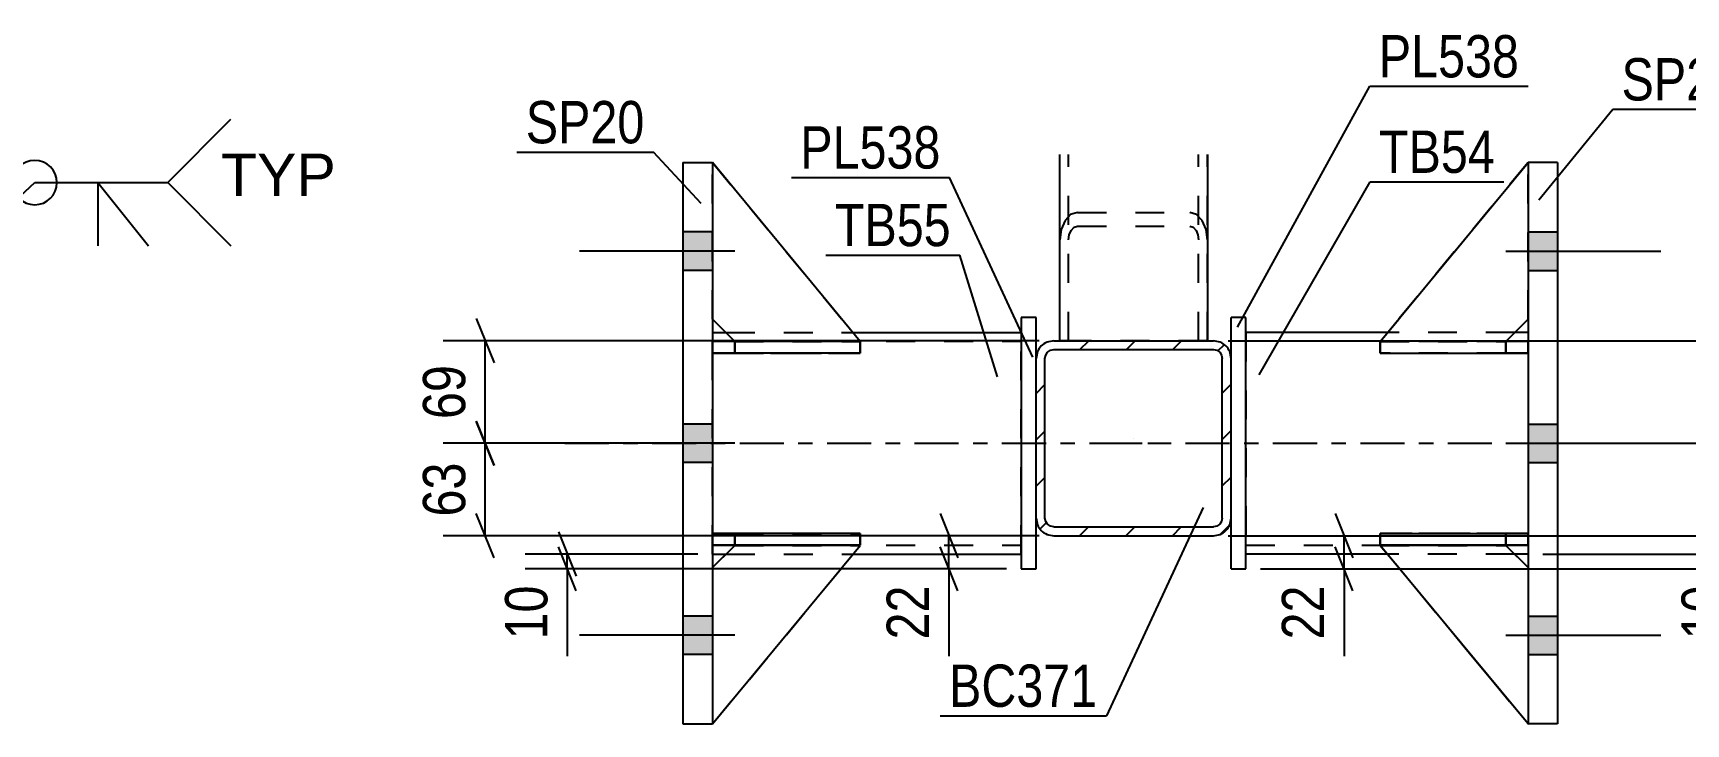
# Model space of a CAD drawing. Header units: millimetres. Extents: x 0 to 841, y 0 to 594.
# Drawn here: x 130 to 241.9, y 142.7 to 189.4 of the extents above; entities that cross this region are included whole.
import ezdxf

# ---------------------------------------------------------------- set-up
doc = ezdxf.new("R2010")
doc.units = ezdxf.units.MM
doc.linetypes.add('DXK_LINE_DOT2', pattern=[3.9198, 1.9599, -1.9599])
doc.linetypes.add('DXK_LINE_DOT3', pattern=[5.9187, 2.979, -0.9799, 0.9799, -0.9799])
doc.styles.add('Arial', font='ARIAL.TTF', dxfattribs={"height": 0.2})
doc.styles.add('Arial Narrow', font='ARIALN.TTF', dxfattribs={"height": 0.2})

# ---------------------------------------------------------------- blocks, each defined once
blk = doc.blocks.new('Part-814521729-6793 - 6751')
at = {"color": 7, "linetype": 'DXK_LINE_DOT2'}
for p, q in [((177.47, 154.77), (175.97, 153.27)), ((175.97, 142.68), (185.97, 154.77)), ((175.97, 153.27), (177.47, 154.77)), ((175.97, 142.68), (185.97, 154.77)), ((185.97, 154.77), (177.47, 154.77)), ((177.47, 154.77), (177.47, 154.77)), ((177.47, 154.77), (185.97, 154.77)), ((185.97, 154.77), (185.97, 154.77)), ((175.97, 153.27), (175.97, 142.68))]:
    blk.add_line(p, q, dxfattribs=at)
blk = doc.blocks.new('Part-814521729-6773 - 6751')
at = {"color": 2, "linetype": 'Continuous'}
for p, q in [((199.47, 168.62), (199.47, 181.23)), ((209.47, 181.23), (209.47, 168.62))]:
    blk.add_line(p, q, dxfattribs=at)
at = {"color": 7, "linetype": 'DXK_LINE_DOT2'}
for p, q in [((200.07, 168.62), (200.07, 181.23)), ((208.87, 168.62), (208.87, 181.23)), ((209.47, 168.62), (199.47, 168.62))]:
    blk.add_line(p, q, dxfattribs=at)
blk = doc.blocks.new('Part-814521729-6757 - 6751')
at = {"color": 2, "linetype": 'Continuous'}
for p, q in [((221.68, 169.18), (212.07, 169.18)), ((231.17, 169.18), (230.28, 169.18)), ((221.66, 154.18), (212.07, 154.18)), ((231.17, 154.18), (230.27, 154.18))]:
    blk.add_line(p, q, dxfattribs=at)
at = {"color": 7, "linetype": 'DXK_LINE_DOT2'}
for p, q in [((212.07, 169.18), (212.07, 169.18)), ((212.07, 169.18), (212.07, 154.18)), ((212.07, 154.18), (212.07, 169.18)), ((230.28, 169.18), (221.68, 169.18)), ((231.17, 169.18), (231.17, 154.18)), ((212.07, 168.58), (212.07, 168.58)), ((231.17, 168.58), (212.07, 168.58)), ((212.07, 154.78), (212.07, 154.78)), ((212.07, 154.78), (231.17, 154.78)), ((212.07, 154.18), (212.07, 154.18)), ((230.27, 154.18), (221.66, 154.18))]:
    blk.add_line(p, q, dxfattribs=at)
at = {"color": 7, "linetype": 'DXK_LINE_DOT3'}
blk.add_line((202.07, 161.68), (241.17, 161.68), dxfattribs=at)
blk = doc.blocks.new('Part-814521729-6782 - 6751')
at = {"color": 2, "linetype": 'Continuous'}
for p, q in [((177.47, 154.77), (175.97, 153.27)), ((175.97, 142.68), (185.97, 154.77)), ((185.97, 154.77), (177.47, 154.77)), ((177.47, 154.77), (177.47, 154.77)), ((185.97, 154.77), (185.97, 154.77))]:
    blk.add_line(p, q, dxfattribs=at)
at = {"color": 7, "linetype": 'DXK_LINE_DOT2'}
for p, q in [((175.97, 153.27), (177.47, 154.77)), ((175.97, 142.68), (185.97, 154.77)), ((177.47, 154.77), (185.97, 154.77)), ((175.97, 153.27), (175.97, 142.68))]:
    blk.add_line(p, q, dxfattribs=at)
blk = doc.blocks.new('Part-814521729-6774 - 6751')
at = {"color": 7, "linetype": 'DXK_LINE_DOT2'}
for p, q in [((199.47, 168.62), (199.47, 181.23)), ((200.07, 168.62), (200.07, 181.23)), ((208.87, 168.62), (208.87, 181.23)), ((209.47, 168.62), (209.47, 181.23)), ((200.21, 177.16), (199.83, 176.75)), ((200.67, 177.3), (200.21, 177.16)), ((200.67, 177.3), (208.27, 177.3)), ((208.73, 177.16), (208.27, 177.3)), ((209.12, 176.75), (208.73, 177.16)), ((199.57, 176.15), (199.47, 175.44)), ((199.83, 176.75), (199.57, 176.15)), ((200.07, 175.44), (200.12, 175.79)), ((200.12, 175.79), (200.25, 176.09)), ((200.25, 176.09), (200.44, 176.3)), ((200.44, 176.3), (200.67, 176.37)), ((200.67, 176.37), (208.27, 176.37)), ((208.27, 176.37), (208.5, 176.3)), ((208.5, 176.3), (208.7, 176.09)), ((208.7, 176.09), (208.83, 175.79)), ((208.83, 175.79), (208.87, 175.44)), ((209.38, 176.15), (209.12, 176.75)), ((209.47, 175.44), (209.38, 176.15)), ((200.44, 168.62), (199.47, 168.62)), ((209.47, 168.62), (200.44, 168.62))]:
    blk.add_line(p, q, dxfattribs=at)
blk = doc.blocks.new('Part-814521729-6766 - 6751')
at = {"linetype": 'Continuous'}
h = blk.add_hatch(dxfattribs=at)
h.set_pattern_fill('', scale=0.7, style=0, pattern_type=0)
h.set_pattern_definition([(45, (210.3334, 155.5135), (-1.57154, 1.57154), [])])
h.paths.add_polyline_path([(209.87, 155.42), (210.33, 155.51), (210.72, 155.77), (210.98, 156.16), (211.07, 156.62), (211.07, 167.42), (210.98, 167.88), (210.72, 168.27), (210.33, 168.53), (209.87, 168.62), (199.07, 168.62), (198.61, 168.53), (198.23, 168.27), (197.97, 167.88), (197.87, 167.42), (197.87, 156.62), (197.97, 156.16), (198.23, 155.77), (198.61, 155.51), (199.07, 155.42)])
h.paths.add_polyline_path([(199.07, 156.02), (198.84, 156.07), (198.65, 156.2), (198.52, 156.39), (198.47, 156.62), (198.47, 167.42), (198.52, 167.65), (198.65, 167.85), (198.84, 167.98), (199.07, 168.02), (209.87, 168.02), (210.1, 167.98), (210.3, 167.85), (210.43, 167.65), (210.47, 167.42), (210.47, 156.62), (210.43, 156.39), (210.3, 156.2), (210.1, 156.07), (209.87, 156.02)])
at = {"color": 2, "linetype": 'Continuous'}
for p, q in [((197.97, 167.88), (197.87, 167.42)), ((198.52, 167.65), (198.65, 167.85)), ((199.07, 168.62), (198.61, 168.53)), ((198.65, 167.85), (198.84, 167.98)), ((198.84, 167.98), (199.07, 168.02)), ((199.07, 168.62), (209.87, 168.62)), ((199.07, 168.02), (209.87, 168.02)), ((210.33, 168.53), (209.87, 168.62)), ((209.87, 168.02), (210.1, 167.98)), ((210.1, 167.98), (210.3, 167.85)), ((210.3, 167.85), (210.43, 167.65)), ((211.07, 167.42), (210.98, 167.88)), ((197.87, 156.62), (197.87, 167.42)), ((198.47, 167.42), (198.52, 167.65)), ((198.47, 156.62), (198.47, 167.42)), ((210.43, 167.65), (210.47, 167.42)), ((210.47, 156.62), (210.47, 167.42)), ((211.07, 156.62), (211.07, 167.42)), ((197.87, 156.62), (197.97, 156.16)), ((198.52, 156.39), (198.47, 156.62)), ((198.65, 156.2), (198.52, 156.39)), ((198.84, 156.07), (198.65, 156.2)), ((199.07, 156.02), (198.84, 156.07)), ((199.07, 156.02), (209.87, 156.02)), ((210.1, 156.07), (209.87, 156.02)), ((210.3, 156.2), (210.1, 156.07)), ((210.43, 156.39), (210.3, 156.2)), ((210.47, 156.62), (210.43, 156.39)), ((210.98, 156.16), (211.07, 156.62)), ((198.61, 155.51), (199.07, 155.42)), ((199.07, 155.42), (209.87, 155.42)), ((209.87, 155.42), (210.33, 155.51))]:
    blk.add_line(p, q, dxfattribs=at)
at = {"color": 7, "linetype": 'DXK_LINE_DOT3'}
blk.add_line((204.47, 162.02), (204.47, 162.02), dxfattribs=at)
at = {"color": 2, "linetype": 'Continuous'}
for centre, start, end in [((199.07, 167.42), 112.5, 157.5), ((209.87, 167.42), 22.5, 67.5), ((199.07, 156.62), 202.5, 247.5), ((209.87, 156.62), 292.5, 337.5)]:
    blk.add_arc(centre, 1.2, start, end, dxfattribs=at)
blk = doc.blocks.new('Part-814521729-6783 - 6751')
at = {"color": 2, "linetype": 'Continuous'}
for p, q in [((221.18, 168.58), (221.17, 168.58)), ((221.17, 168.58), (221.17, 167.78)), ((231.17, 168.58), (222.42, 168.58)), ((231.17, 168.58), (231.17, 168.58)), ((231.17, 168.58), (231.17, 167.78)), ((221.17, 167.78), (231.17, 167.78))]:
    blk.add_line(p, q, dxfattribs=at)
at = {"color": 7, "linetype": 'DXK_LINE_DOT2'}
for p, q in [((222.42, 168.58), (221.18, 168.58)), ((229.67, 168.58), (221.18, 168.58)), ((229.67, 168.58), (231.17, 168.58)), ((229.67, 168.58), (229.67, 167.78)), ((231.17, 168.58), (231.17, 168.58)), ((221.17, 167.78), (229.67, 167.78)), ((229.67, 167.78), (231.17, 167.78))]:
    blk.add_line(p, q, dxfattribs=at)
blk = doc.blocks.new('Part-814521729-6784 - 6751')
at = {"color": 2, "linetype": 'Continuous'}
for p, q in [((221.17, 155.58), (231.17, 155.58)), ((221.17, 155.58), (221.17, 154.78)), ((231.17, 155.58), (231.17, 155.58)), ((231.17, 154.78), (231.17, 155.58)), ((231.17, 154.78), (221.17, 154.78))]:
    blk.add_line(p, q, dxfattribs=at)
at = {"color": 7, "linetype": 'DXK_LINE_DOT2'}
for p, q in [((229.67, 155.58), (221.17, 155.58)), ((231.17, 155.58), (229.67, 155.58)), ((229.67, 155.58), (229.67, 154.78)), ((231.17, 155.58), (231.17, 155.58)), ((221.17, 154.78), (229.67, 154.78)), ((229.67, 154.78), (231.17, 154.78))]:
    blk.add_line(p, q, dxfattribs=at)
blk = doc.blocks.new('Part-814521729-6849 - 6751')
at = {"color": 2, "linetype": 'Continuous'}
for p, q in [((211.07, 167.42), (211.07, 170.18)), ((212.07, 170.18), (211.07, 170.18)), ((212.07, 153.18), (212.07, 170.18)), ((211.07, 153.18), (211.07, 156.62)), ((211.07, 153.18), (212.07, 153.18))]:
    blk.add_line(p, q, dxfattribs=at)
at = {"color": 7, "linetype": 'DXK_LINE_DOT2'}
for p, q in [((211.07, 153.18), (211.07, 170.18)), ((212.07, 153.18), (212.07, 170.18)), ((211.07, 156.62), (211.07, 167.42))]:
    blk.add_line(p, q, dxfattribs=at)
blk = doc.blocks.new('Part-814521729-6785 - 6751')
at = {"color": 7, "linetype": 'DXK_LINE_DOT2'}
for p, q in [((221.17, 167.78), (221.17, 168.58)), ((221.17, 168.58), (229.67, 168.58)), ((231.17, 168.58), (221.17, 168.58)), ((229.67, 167.78), (229.67, 168.58)), ((229.67, 168.58), (231.17, 168.58)), ((231.17, 167.78), (231.17, 168.58)), ((231.17, 167.78), (231.17, 168.58)), ((231.17, 168.58), (231.17, 168.58)), ((229.67, 167.78), (221.17, 167.78)), ((221.17, 167.78), (231.17, 167.78)), ((231.17, 167.78), (229.67, 167.78)), ((231.17, 167.78), (231.17, 167.78))]:
    blk.add_line(p, q, dxfattribs=at)
blk = doc.blocks.new('Part-814521729-6786 - 6751')
at = {"color": 7, "linetype": 'DXK_LINE_DOT2'}
for p, q in [((221.17, 154.78), (221.17, 155.58)), ((221.17, 155.58), (229.67, 155.58)), ((231.17, 155.58), (221.17, 155.58)), ((229.67, 154.78), (229.67, 155.58)), ((229.67, 155.58), (231.17, 155.58)), ((231.17, 154.78), (231.17, 155.58)), ((231.17, 154.78), (231.17, 155.58)), ((231.17, 155.58), (231.17, 155.58)), ((229.67, 154.78), (221.17, 154.78)), ((221.17, 154.78), (231.17, 154.78)), ((231.17, 154.78), (229.67, 154.78)), ((231.17, 154.78), (231.17, 154.78))]:
    blk.add_line(p, q, dxfattribs=at)
blk = doc.blocks.new('Part-814521729-6787 - 6751')
at = {"color": 7, "linetype": 'DXK_LINE_DOT2'}
for p, q in [((231.17, 180.68), (221.17, 168.57)), ((221.17, 168.57), (231.17, 180.68)), ((231.17, 170.07), (231.17, 180.68)), ((229.67, 168.57), (231.17, 170.07)), ((229.67, 168.57), (231.17, 170.07)), ((221.17, 168.57), (229.67, 168.57)), ((221.17, 168.57), (221.17, 168.57)), ((229.67, 168.57), (221.17, 168.57)), ((229.67, 168.57), (229.67, 168.57))]:
    blk.add_line(p, q, dxfattribs=at)
blk = doc.blocks.new('Part-814521729-6788 - 6751')
at = {"color": 2, "linetype": 'Continuous'}
for p, q in [((175.97, 154.78), (175.97, 155.58)), ((185.97, 155.58), (175.97, 155.58)), ((185.97, 154.78), (185.97, 155.58)), ((185.97, 154.78), (175.97, 154.78)), ((175.97, 154.78), (175.97, 154.78))]:
    blk.add_line(p, q, dxfattribs=at)
at = {"color": 7, "linetype": 'DXK_LINE_DOT2'}
for p, q in [((177.47, 155.58), (175.97, 155.58)), ((177.47, 154.78), (177.47, 155.58)), ((185.97, 155.58), (177.47, 155.58)), ((175.97, 154.78), (177.47, 154.78)), ((177.47, 154.78), (185.97, 154.78))]:
    blk.add_line(p, q, dxfattribs=at)
blk = doc.blocks.new('Part-814521729-6789 - 6751')
at = {"color": 7, "linetype": 'DXK_LINE_DOT2'}
for p, q in [((175.97, 168.58), (177.47, 168.58)), ((185.74, 168.58), (175.97, 168.58)), ((175.97, 168.58), (175.97, 168.58)), ((175.97, 168.58), (175.97, 167.78)), ((175.97, 168.58), (175.97, 167.78)), ((177.47, 168.58), (185.97, 168.58)), ((177.47, 168.58), (177.47, 167.78)), ((185.97, 168.58), (185.97, 167.78)), ((177.47, 167.78), (175.97, 167.78)), ((175.97, 167.78), (185.97, 167.78)), ((175.97, 167.78), (175.97, 167.78)), ((185.97, 167.78), (177.47, 167.78))]:
    blk.add_line(p, q, dxfattribs=at)
blk = doc.blocks.new('Part-814521729-6790 - 6751')
at = {"color": 7, "linetype": 'DXK_LINE_DOT2'}
for p, q in [((175.97, 155.58), (177.47, 155.58)), ((185.97, 155.58), (175.97, 155.58)), ((175.97, 155.58), (175.97, 155.58)), ((175.97, 155.58), (175.97, 154.78)), ((175.97, 155.58), (175.97, 154.78)), ((177.47, 155.58), (185.97, 155.58)), ((177.47, 155.58), (177.47, 154.78)), ((185.97, 155.58), (185.97, 154.78)), ((177.47, 154.78), (175.97, 154.78)), ((175.97, 154.78), (185.97, 154.78)), ((175.97, 154.78), (175.97, 154.78)), ((185.97, 154.78), (177.47, 154.78))]:
    blk.add_line(p, q, dxfattribs=at)
blk = doc.blocks.new('Part-814521729-6791 - 6751')
at = {"color": 7, "linetype": 'DXK_LINE_DOT2'}
for p, q in [((175.97, 170.07), (175.97, 180.68)), ((175.97, 180.68), (185.97, 168.57)), ((175.97, 180.68), (185.97, 168.57)), ((177.47, 168.57), (175.97, 170.07)), ((177.47, 168.57), (175.97, 170.07)), ((185.97, 168.57), (177.47, 168.57)), ((177.47, 168.57), (177.47, 168.57)), ((177.47, 168.57), (185.97, 168.57)), ((185.97, 168.57), (185.97, 168.57))]:
    blk.add_line(p, q, dxfattribs=at)
blk = doc.blocks.new('Part-814521729-6792 - 6751')
at = {"color": 2, "linetype": 'Continuous'}
for p, q in [((175.97, 180.68), (175.97, 180.68)), ((185.97, 168.57), (175.97, 180.68)), ((177.46, 168.58), (175.97, 170.07)), ((184.73, 168.57), (185.97, 168.57)), ((185.97, 168.57), (185.97, 168.57))]:
    blk.add_line(p, q, dxfattribs=at)
at = {"color": 7, "linetype": 'DXK_LINE_DOT2'}
for p, q in [((175.97, 180.68), (185.97, 168.57)), ((175.97, 180.68), (175.97, 180.68)), ((175.97, 170.07), (175.97, 180.68)), ((177.47, 168.57), (175.97, 170.07)), ((177.47, 168.57), (177.46, 168.58)), ((185.97, 168.57), (177.47, 168.57)), ((177.47, 168.57), (177.47, 168.57)), ((177.47, 168.57), (184.73, 168.57))]:
    blk.add_line(p, q, dxfattribs=at)
blk = doc.blocks.new('Part-814521729-6801 - 6751')
at = {"color": 2, "linetype": 'Continuous'}
for p, q in [((173.97, 180.68), (175.97, 180.68)), ((173.97, 180.68), (173.97, 142.68)), ((175.97, 180.68), (175.97, 142.68)), ((173.97, 142.68), (175.97, 142.68))]:
    blk.add_line(p, q, dxfattribs=at)
blk = doc.blocks.new('Part-814521729-6806 - 6751')
at = {"color": 2, "linetype": 'Continuous'}
for p, q in [((233.17, 180.68), (231.17, 180.68)), ((231.17, 180.68), (231.17, 142.68)), ((233.17, 180.68), (233.17, 142.68)), ((233.17, 142.68), (231.17, 142.68))]:
    blk.add_line(p, q, dxfattribs=at)
blk = doc.blocks.new('Part-814521729-6807 - 6751')
at = {"color": 2, "linetype": 'Continuous'}
for p, q in [((175.97, 167.78), (175.97, 168.58)), ((175.97, 168.58), (184.73, 168.58)), ((185.97, 167.78), (185.97, 168.58)), ((185.97, 168.58), (185.97, 168.58)), ((185.97, 167.78), (175.97, 167.78)), ((175.97, 167.78), (175.97, 167.78))]:
    blk.add_line(p, q, dxfattribs=at)
at = {"color": 7, "linetype": 'DXK_LINE_DOT2'}
for p, q in [((177.47, 168.58), (175.97, 168.58)), ((177.47, 167.78), (177.47, 168.58)), ((177.47, 168.58), (185.97, 168.58)), ((175.97, 167.78), (177.47, 167.78)), ((177.47, 167.78), (185.97, 167.78))]:
    blk.add_line(p, q, dxfattribs=at)
blk = doc.blocks.new('Part-814521729-6832 - 6751')
at = {"color": 2, "linetype": 'Continuous'}
for p, q in [((221.17, 168.57), (231.17, 180.68)), ((231.17, 180.68), (231.17, 180.68)), ((229.68, 168.58), (231.17, 170.07)), ((222.42, 168.57), (221.17, 168.57)), ((221.17, 168.57), (221.17, 168.57))]:
    blk.add_line(p, q, dxfattribs=at)
at = {"color": 7, "linetype": 'DXK_LINE_DOT2'}
for p, q in [((231.17, 180.68), (221.17, 168.57)), ((231.17, 180.68), (231.17, 180.68)), ((231.17, 170.07), (231.17, 180.68)), ((229.67, 168.57), (231.17, 170.07)), ((229.67, 168.57), (221.17, 168.57)), ((229.67, 168.57), (222.42, 168.57)), ((229.67, 168.57), (229.68, 168.58)), ((229.67, 168.57), (229.67, 168.57))]:
    blk.add_line(p, q, dxfattribs=at)
blk = doc.blocks.new('Part-814521729-6833 - 6751')
at = {"color": 7, "linetype": 'DXK_LINE_DOT2'}
for p, q in [((221.17, 154.77), (229.67, 154.77)), ((231.17, 142.68), (221.17, 154.77)), ((221.17, 154.77), (221.17, 154.77)), ((229.67, 154.77), (221.17, 154.77)), ((221.17, 154.77), (231.17, 142.68)), ((229.67, 154.77), (231.17, 153.27)), ((229.67, 154.77), (229.67, 154.77)), ((231.17, 153.27), (229.67, 154.77)), ((231.17, 153.27), (231.17, 142.68))]:
    blk.add_line(p, q, dxfattribs=at)
blk = doc.blocks.new('Part-814521729-6834 - 6751')
at = {"color": 2, "linetype": 'Continuous'}
for p, q in [((221.17, 154.77), (221.17, 154.77)), ((229.67, 154.77), (221.17, 154.77)), ((231.17, 142.68), (221.17, 154.77)), ((229.67, 154.77), (229.67, 154.77)), ((229.67, 154.77), (231.17, 153.27))]:
    blk.add_line(p, q, dxfattribs=at)
at = {"color": 7, "linetype": 'DXK_LINE_DOT2'}
for p, q in [((221.17, 154.77), (229.67, 154.77)), ((231.17, 142.68), (221.17, 154.77)), ((229.67, 154.77), (231.17, 153.27)), ((231.17, 153.27), (231.17, 142.68))]:
    blk.add_line(p, q, dxfattribs=at)
blk = doc.blocks.new('Part-814521729-6839 - 6751')
at = {"color": 2, "linetype": 'Continuous'}
for p, q in [((175.97, 169.18), (176.87, 169.18)), ((185.47, 169.18), (196.87, 169.18)), ((175.97, 154.18), (176.88, 154.18)), ((185.49, 154.18), (196.87, 154.18))]:
    blk.add_line(p, q, dxfattribs=at)
at = {"color": 7, "linetype": 'DXK_LINE_DOT2'}
for p, q in [((175.97, 154.18), (175.97, 169.18)), ((176.87, 169.18), (185.47, 169.18)), ((196.87, 154.18), (196.87, 169.18)), ((175.97, 168.58), (196.87, 168.58)), ((175.97, 154.78), (196.87, 154.78)), ((176.88, 154.18), (185.49, 154.18))]:
    blk.add_line(p, q, dxfattribs=at)
at = {"color": 7, "linetype": 'DXK_LINE_DOT3'}
blk.add_line((165.97, 161.68), (206.87, 161.68), dxfattribs=at)
blk = doc.blocks.new('Part-814521729-6844 - 6751')
at = {"color": 2, "linetype": 'Continuous'}
for p, q in [((197.87, 170.18), (196.87, 170.18)), ((196.87, 170.18), (196.87, 153.18)), ((197.87, 167.42), (197.87, 170.18)), ((197.87, 153.18), (197.87, 156.62)), ((196.87, 153.18), (197.87, 153.18))]:
    blk.add_line(p, q, dxfattribs=at)
at = {"color": 7, "linetype": 'DXK_LINE_DOT2'}
blk.add_line((197.87, 156.62), (197.87, 167.42), dxfattribs=at)
blk = doc.blocks.new('Bolt-814521729-6887 - 6751')
at = {"linetype": 'Continuous'}
for points in [[(175.97, 173.38), (175.97, 175.98), (173.97, 175.98), (173.97, 173.38)], [(175.97, 173.38), (175.97, 175.98), (173.97, 175.98), (173.97, 173.38)], [(175.97, 173.38), (175.97, 175.98), (173.97, 175.98), (173.97, 173.38)], [(175.97, 160.38), (175.97, 162.98), (173.97, 162.98), (173.97, 160.38)], [(175.97, 160.38), (175.97, 162.98), (173.97, 162.98), (173.97, 160.38)], [(175.97, 147.38), (175.97, 149.98), (173.97, 149.98), (173.97, 147.38)], [(175.97, 147.38), (175.97, 149.98), (173.97, 149.98), (173.97, 147.38)], [(175.97, 147.38), (175.97, 149.98), (173.97, 149.98), (173.97, 147.38)]]:
    blk.add_hatch(color=1, dxfattribs=at).paths.add_polyline_path(points)
at = {"color": 1, "linetype": 'Continuous'}
for p, q in [((175.97, 175.98), (173.97, 175.98)), ((175.97, 175.98), (173.97, 175.98)), ((175.97, 175.98), (173.97, 175.98)), ((177.47, 174.68), (166.97, 174.68)), ((177.47, 174.68), (166.97, 174.68)), ((177.47, 174.68), (166.97, 174.68)), ((175.97, 173.38), (173.97, 173.38)), ((175.97, 173.38), (173.97, 173.38)), ((175.97, 173.38), (173.97, 173.38)), ((175.97, 162.98), (173.97, 162.98)), ((175.97, 162.98), (173.97, 162.98)), ((177.47, 161.68), (166.97, 161.68)), ((177.47, 161.68), (166.97, 161.68)), ((175.97, 160.38), (173.97, 160.38)), ((175.97, 160.38), (173.97, 160.38)), ((175.97, 149.98), (173.97, 149.98)), ((175.97, 149.98), (173.97, 149.98)), ((175.97, 149.98), (173.97, 149.98)), ((177.47, 148.68), (166.97, 148.68)), ((177.47, 148.68), (166.97, 148.68)), ((177.47, 148.68), (166.97, 148.68)), ((175.97, 147.38), (173.97, 147.38)), ((175.97, 147.38), (173.97, 147.38)), ((175.97, 147.38), (173.97, 147.38))]:
    blk.add_line(p, q, dxfattribs=at)
blk = doc.blocks.new('Bolt-814521729-6888 - 6751')
at = {"linetype": 'Continuous'}
for points in [[(233.17, 173.38), (233.17, 175.98), (231.17, 175.98), (231.17, 173.38)], [(233.17, 173.38), (233.17, 175.98), (231.17, 175.98), (231.17, 173.38)], [(233.17, 173.38), (233.17, 175.98), (231.17, 175.98), (231.17, 173.38)], [(233.17, 160.38), (233.17, 162.98), (231.17, 162.98), (231.17, 160.38)], [(233.17, 160.38), (233.17, 162.98), (231.17, 162.98), (231.17, 160.38)], [(233.17, 147.38), (233.17, 149.98), (231.17, 149.98), (231.17, 147.38)], [(233.17, 147.38), (233.17, 149.98), (231.17, 149.98), (231.17, 147.38)], [(233.17, 147.38), (233.17, 149.98), (231.17, 149.98), (231.17, 147.38)]]:
    blk.add_hatch(color=1, dxfattribs=at).paths.add_polyline_path(points)
at = {"color": 1, "linetype": 'Continuous'}
for p, q in [((231.17, 175.98), (233.17, 175.98)), ((231.17, 175.98), (233.17, 175.98)), ((231.17, 175.98), (233.17, 175.98)), ((229.67, 174.68), (240.17, 174.68)), ((229.67, 174.68), (240.17, 174.68)), ((229.67, 174.68), (240.17, 174.68)), ((231.17, 173.38), (233.17, 173.38)), ((231.17, 173.38), (233.17, 173.38)), ((231.17, 173.38), (233.17, 173.38)), ((231.17, 162.98), (233.17, 162.98)), ((231.17, 162.98), (233.17, 162.98)), ((229.67, 161.68), (240.17, 161.68)), ((229.67, 161.68), (240.17, 161.68)), ((231.17, 160.38), (233.17, 160.38)), ((231.17, 160.38), (233.17, 160.38)), ((231.17, 149.98), (233.17, 149.98)), ((231.17, 149.98), (233.17, 149.98)), ((231.17, 149.98), (233.17, 149.98)), ((229.67, 148.68), (240.17, 148.68)), ((229.67, 148.68), (240.17, 148.68)), ((229.67, 148.68), (240.17, 148.68)), ((231.17, 147.38), (233.17, 147.38)), ((231.17, 147.38), (233.17, 147.38)), ((231.17, 147.38), (233.17, 147.38))]:
    blk.add_line(p, q, dxfattribs=at)
blk = doc.blocks.new('StraightDimension-814521729-7002 - 6751')
at = {"color": 7, "linetype": 'Continuous'}
for p, q in [((245.17, 155.68), (246.37, 152.68)), ((246.37, 151.68), (245.17, 154.68)), ((232.17, 154.18), (248.17, 154.18)), ((245.77, 153.18), (245.77, 154.18)), ((213.07, 153.18), (248.17, 153.18)), ((245.77, 153.18), (245.77, 147.28)), ((245.77, 153.18), (245.77, 147.28))]:
    blk.add_line(p, q, dxfattribs=at)
at = {"color": 0}
blk.add_wipeout([(245.02, 152.66), (240.82, 152.66), (240.82, 147.8), (245.02, 147.8)], dxfattribs=at)
at = {"color": 3, "style": 'Arial Narrow'}
blk.add_text('10', height=2.863, rotation=90.0002, dxfattribs=at).set_placement((244.42, 148.4))
blk = doc.blocks.new('StraightDimension-814521729-6938 - 6751')
at = {"color": 7, "linetype": 'Continuous'}
for p, q in [((159.98, 170.12), (161.18, 167.12)), ((198.07, 168.62), (157.73, 168.62)), ((160.58, 161.68), (160.58, 168.62)), ((161.18, 160.18), (159.98, 163.18)), ((168.08, 161.68), (157.73, 161.68))]:
    blk.add_line(p, q, dxfattribs=at)
at = {"color": 0}
blk.add_wipeout([(159.83, 167.58), (155.63, 167.58), (155.63, 162.72), (159.83, 162.72)], dxfattribs=at)
at = {"color": 3, "style": 'Arial Narrow'}
blk.add_text('69', height=2.863, rotation=90.0002, dxfattribs=at).set_placement((159.23, 163.32))
blk = doc.blocks.new('StraightDimension-814521729-6991 - 6751')
at = {"color": 7, "linetype": 'Continuous'}
for p, q in [((218.12, 156.92), (219.32, 153.92)), ((210.87, 155.42), (221.12, 155.42)), ((219.32, 151.68), (218.12, 154.68)), ((218.72, 153.18), (218.72, 155.42)), ((213.07, 153.18), (221.12, 153.18)), ((218.72, 153.18), (218.72, 147.28)), ((218.72, 153.18), (218.72, 147.28))]:
    blk.add_line(p, q, dxfattribs=at)
at = {"color": 0}
blk.add_wipeout([(217.97, 152.66), (213.77, 152.66), (213.77, 147.8), (217.97, 147.8)], dxfattribs=at)
at = {"color": 3, "style": 'Arial Narrow'}
blk.add_text('22', height=2.863, rotation=90.0002, dxfattribs=at).set_placement((217.37, 148.4))
blk = doc.blocks.new('StraightDimension-814521729-6980 - 6751')
at = {"color": 7, "linetype": 'Continuous'}
for p, q in [((191.37, 156.92), (192.57, 153.92)), ((198.07, 155.42), (189.12, 155.42)), ((192.57, 151.68), (191.37, 154.68)), ((191.97, 153.18), (191.97, 155.42)), ((195.87, 153.18), (189.12, 153.18)), ((191.97, 153.18), (191.97, 147.28)), ((191.97, 153.18), (191.97, 147.28))]:
    blk.add_line(p, q, dxfattribs=at)
at = {"color": 0}
blk.add_wipeout([(191.22, 152.66), (187.02, 152.66), (187.02, 147.8), (191.22, 147.8)], dxfattribs=at)
at = {"color": 3, "style": 'Arial Narrow'}
blk.add_text('22', height=2.863, rotation=90.0002, dxfattribs=at).set_placement((190.62, 148.4))
blk = doc.blocks.new('StraightDimension-814521729-6969 - 6751')
at = {"color": 7, "linetype": 'Continuous'}
for p, q in [((253.37, 170.12), (254.57, 167.12)), ((210.87, 168.62), (256.37, 168.62)), ((253.97, 161.68), (253.97, 168.62)), ((254.57, 160.18), (253.37, 163.18)), ((239.71, 161.68), (256.37, 161.68))]:
    blk.add_line(p, q, dxfattribs=at)
at = {"color": 0}
blk.add_wipeout([(253.22, 167.58), (249.02, 167.58), (249.02, 162.72), (253.22, 162.72)], dxfattribs=at)
at = {"color": 3, "style": 'Arial Narrow'}
blk.add_text('69', height=2.863, rotation=90.0002, dxfattribs=at).set_placement((252.62, 163.32))
blk = doc.blocks.new('StraightDimension-814521729-7013 - 6751')
at = {"color": 7, "linetype": 'Continuous'}
for p, q in [((165.54, 155.68), (166.74, 152.68)), ((166.74, 151.68), (165.54, 154.68)), ((174.97, 154.18), (163.29, 154.18)), ((166.14, 153.18), (166.14, 154.18)), ((195.87, 153.18), (163.29, 153.18)), ((166.14, 153.18), (166.14, 147.28)), ((166.14, 153.18), (166.14, 147.28))]:
    blk.add_line(p, q, dxfattribs=at)
at = {"color": 0}
blk.add_wipeout([(165.39, 152.66), (161.19, 152.66), (161.19, 147.8), (165.39, 147.8)], dxfattribs=at)
at = {"color": 3, "style": 'Arial Narrow'}
blk.add_text('10', height=2.863, rotation=90.0002, dxfattribs=at).set_placement((164.79, 148.4))
blk = doc.blocks.new('StraightDimension-814521729-6949 - 6751')
at = {"color": 7, "linetype": 'Continuous'}
for p, q in [((159.98, 163.18), (161.18, 160.18)), ((168.08, 161.68), (157.73, 161.68)), ((160.58, 155.42), (160.58, 161.68)), ((161.18, 153.92), (159.98, 156.92)), ((198.07, 155.42), (157.73, 155.42))]:
    blk.add_line(p, q, dxfattribs=at)
at = {"color": 0}
blk.add_wipeout([(159.83, 160.98), (155.63, 160.98), (155.63, 156.12), (159.83, 156.12)], dxfattribs=at)
at = {"color": 3, "style": 'Arial Narrow'}
blk.add_text('63', height=2.863, rotation=90.0002, dxfattribs=at).set_placement((159.23, 156.72))
blk = doc.blocks.new('StraightDimension-814521729-6959 - 6751')
at = {"color": 7, "linetype": 'Continuous'}
for p, q in [((253.37, 163.18), (254.57, 160.18)), ((239.71, 161.68), (256.37, 161.68)), ((253.97, 155.42), (253.97, 161.68)), ((254.57, 153.92), (253.37, 156.92)), ((210.87, 155.42), (256.37, 155.42))]:
    blk.add_line(p, q, dxfattribs=at)
at = {"color": 0}
blk.add_wipeout([(253.22, 160.98), (249.02, 160.98), (249.02, 156.12), (253.22, 156.12)], dxfattribs=at)
at = {"color": 3, "style": 'Arial Narrow'}
blk.add_text('63', height=2.863, rotation=90.0002, dxfattribs=at).set_placement((252.62, 156.72))
blk = doc.blocks.new('WeldMark-814521729-6736 - 6501')
at = {"linetype": 'Continuous'}
blk.add_hatch(color=30, dxfattribs=at).paths.add_polyline_path([(119.02, 168.02), (116.31, 166.53), (118, 169.12)])
at = {"color": 30, "linetype": 'Continuous'}
for p, q in [((116.31, 166.53), (130.09, 179.32)), ((130.09, 179.32), (139.09, 179.32))]:
    blk.add_line(p, q, dxfattribs=at)
at = {"color": 3, "linetype": 'Continuous'}
for q in [(137.8, 175.03), (134.37, 175.03)]:
    blk.add_line((134.37, 179.32), q, dxfattribs=at)
for start, end in [(90, 270), (270, 90)]:
    blk.add_arc((130.09, 179.32), 1.5, start, end, dxfattribs=at)
at = {"color": 0, "linetype": 'Continuous'}
blk.add_wipeout([(150.46, 178.42), (150.46, 181.42), (142.69, 181.42), (142.69, 178.42)], dxfattribs=at)
blk.add_wipeout([(150.46, 178.42), (150.46, 181.42), (142.69, 181.42), (142.69, 178.42)], dxfattribs=at)
at = {"color": 3, "linetype": 'Continuous'}
for q in [(143.37, 183.61), (143.37, 175.03)]:
    blk.add_line((139.09, 179.32), q, dxfattribs=at)
at = {"color": 3, "linetype": 'Continuous', "style": 'Arial'}
blk.add_text('TYP', height=2.865, dxfattribs=at).set_placement((142.69, 178.42))
blk = doc.blocks.new('Mark-814521729-6753 - 6751')
at = {"color": 30, "linetype": 'Continuous'}
for p, q in [((212.97, 166.3), (220.48, 179.38)), ((220.48, 179.38), (229.53, 179.38))]:
    blk.add_line(p, q, dxfattribs=at)
at = {"color": 0}
blk.add_wipeout([(228.93, 179.98), (228.93, 182.98), (221.08, 182.98), (221.08, 179.98)], dxfattribs=at)
blk.add_wipeout([(228.93, 179.98), (228.93, 182.98), (221.08, 182.98), (221.08, 179.98)], dxfattribs=at)
at = {"color": 3, "style": 'Arial Narrow'}
blk.add_text('TB54', height=2.863, dxfattribs=at).set_placement((221.08, 179.98))
blk = doc.blocks.new('Mark-814521729-6762 - 6751')
at = {"color": 30, "linetype": 'Continuous'}
for p in [(209.17, 157.34), (191.38, 143.24)]:
    blk.add_line(p, (202.63, 143.24), dxfattribs=at)
at = {"color": 0}
blk.add_wipeout([(202.03, 143.84), (202.03, 146.84), (191.98, 146.84), (191.98, 143.84)], dxfattribs=at)
blk.add_wipeout([(202.03, 143.84), (202.03, 146.84), (191.98, 146.84), (191.98, 143.84)], dxfattribs=at)
at = {"color": 3, "style": 'Arial Narrow'}
blk.add_text('BC371', height=2.863, dxfattribs=at).set_placement((191.98, 143.84))
blk = doc.blocks.new('Mark-814521729-6797 - 6751')
at = {"color": 30, "linetype": 'Continuous'}
for p in [(162.73, 181.38), (175.21, 177.91)]:
    blk.add_line(p, (171.97, 181.38), dxfattribs=at)
at = {"color": 0}
blk.add_wipeout([(171.37, 181.98), (171.37, 184.98), (163.33, 184.98), (163.33, 181.98)], dxfattribs=at)
blk.add_wipeout([(171.37, 181.98), (171.37, 184.98), (163.33, 184.98), (163.33, 181.98)], dxfattribs=at)
at = {"color": 3, "style": 'Arial Narrow'}
blk.add_text('SP20', height=2.863, dxfattribs=at).set_placement((163.33, 181.98))
blk = doc.blocks.new('Mark-814521729-6802 - 6751')
at = {"color": 30, "linetype": 'Continuous'}
for p, q in [((231.9, 178.16), (236.9, 184.28)), ((236.9, 184.28), (246.14, 184.28))]:
    blk.add_line(p, q, dxfattribs=at)
at = {"color": 0}
blk.add_wipeout([(245.54, 184.88), (245.54, 187.88), (237.5, 187.88), (237.5, 184.88)], dxfattribs=at)
blk.add_wipeout([(245.54, 184.88), (245.54, 187.88), (237.5, 187.88), (237.5, 184.88)], dxfattribs=at)
at = {"color": 3, "style": 'Arial Narrow'}
blk.add_text('SP20', height=2.863, dxfattribs=at).set_placement((237.5, 184.88))
blk = doc.blocks.new('Mark-814521729-6835 - 6751')
at = {"color": 30, "linetype": 'Continuous'}
for p in [(183.65, 174.42), (195.25, 166.18)]:
    blk.add_line(p, (192.71, 174.42), dxfattribs=at)
at = {"color": 0}
blk.add_wipeout([(192.11, 175.02), (192.11, 178.02), (184.25, 178.02), (184.25, 175.02)], dxfattribs=at)
blk.add_wipeout([(192.11, 175.02), (192.11, 178.02), (184.25, 178.02), (184.25, 175.02)], dxfattribs=at)
at = {"color": 3, "style": 'Arial Narrow'}
blk.add_text('TB55', height=2.863, dxfattribs=at).set_placement((184.25, 175.02))
blk = doc.blocks.new('Mark-814521729-6840 - 6751')
at = {"color": 30, "linetype": 'Continuous'}
for p in [(181.31, 179.67), (197.65, 167.5)]:
    blk.add_line(p, (192.01, 179.67), dxfattribs=at)
at = {"color": 0}
blk.add_wipeout([(191.41, 180.27), (191.41, 183.27), (181.91, 183.27), (181.91, 180.27)], dxfattribs=at)
blk.add_wipeout([(191.41, 180.27), (191.41, 183.27), (181.91, 183.27), (181.91, 180.27)], dxfattribs=at)
at = {"color": 3, "style": 'Arial Narrow'}
blk.add_text('PL538', height=2.863, dxfattribs=at).set_placement((181.91, 180.27))
blk = doc.blocks.new('Mark-814521729-6845 - 6751')
at = {"color": 30, "linetype": 'Continuous'}
for p, q in [((211.5, 169.53), (220.47, 185.84)), ((220.47, 185.84), (231.17, 185.84))]:
    blk.add_line(p, q, dxfattribs=at)
at = {"color": 0}
blk.add_wipeout([(230.57, 186.44), (230.57, 189.44), (221.07, 189.44), (221.07, 186.44)], dxfattribs=at)
blk.add_wipeout([(230.57, 186.44), (230.57, 189.44), (221.07, 189.44), (221.07, 186.44)], dxfattribs=at)
at = {"color": 3, "style": 'Arial Narrow'}
blk.add_text('PL538', height=2.863, dxfattribs=at).set_placement((221.07, 186.44))

msp = doc.modelspace()

# ---------------------------------------------------------------- block references
for name in ['WeldMark-814521729-6736 - 6501', 'Part-814521729-6801 - 6751', 'Part-814521729-6791 - 6751', 'Part-814521729-6792 - 6751', 'Part-814521729-6773 - 6751', 'Part-814521729-6774 - 6751', 'Part-814521729-6787 - 6751', 'Part-814521729-6832 - 6751', 'Part-814521729-6806 - 6751', 'Bolt-814521729-6887 - 6751', 'Bolt-814521729-6888 - 6751', 'Part-814521729-6844 - 6751', 'Part-814521729-6849 - 6751', 'Part-814521729-6839 - 6751', 'Part-814521729-6757 - 6751', 'Part-814521729-6789 - 6751', 'Part-814521729-6807 - 6751', 'Part-814521729-6766 - 6751', 'Part-814521729-6783 - 6751', 'Part-814521729-6785 - 6751', 'Part-814521729-6788 - 6751', 'Part-814521729-6790 - 6751', 'Part-814521729-6784 - 6751', 'Part-814521729-6786 - 6751', 'Part-814521729-6793 - 6751', 'Part-814521729-6782 - 6751', 'Part-814521729-6833 - 6751', 'Part-814521729-6834 - 6751']:
    msp.add_blockref(name, (0, 0))

# ---------------------------------------------------------------- next in the draw order: block references
for name in ['Mark-814521729-6802 - 6751', 'Mark-814521729-6797 - 6751', 'StraightDimension-814521729-6938 - 6751', 'StraightDimension-814521729-6969 - 6751', 'StraightDimension-814521729-6980 - 6751', 'StraightDimension-814521729-7002 - 6751']:
    msp.add_blockref(name, (0, 0))

# ---------------------------------------------------------------- next in the draw order: block references
for name in ['Mark-814521729-6753 - 6751', 'Mark-814521729-6835 - 6751', 'StraightDimension-814521729-6991 - 6751', 'StraightDimension-814521729-7013 - 6751']:
    msp.add_blockref(name, (0, 0))

# ---------------------------------------------------------------- next in the draw order: block references
for name in ['Mark-814521729-6845 - 6751', 'Mark-814521729-6840 - 6751', 'StraightDimension-814521729-6949 - 6751', 'StraightDimension-814521729-6959 - 6751']:
    msp.add_blockref(name, (0, 0))

# ---------------------------------------------------------------- next in the draw order: block references
msp.add_blockref('Mark-814521729-6762 - 6751', (0, 0))

doc.saveas('drawing.dxf')
